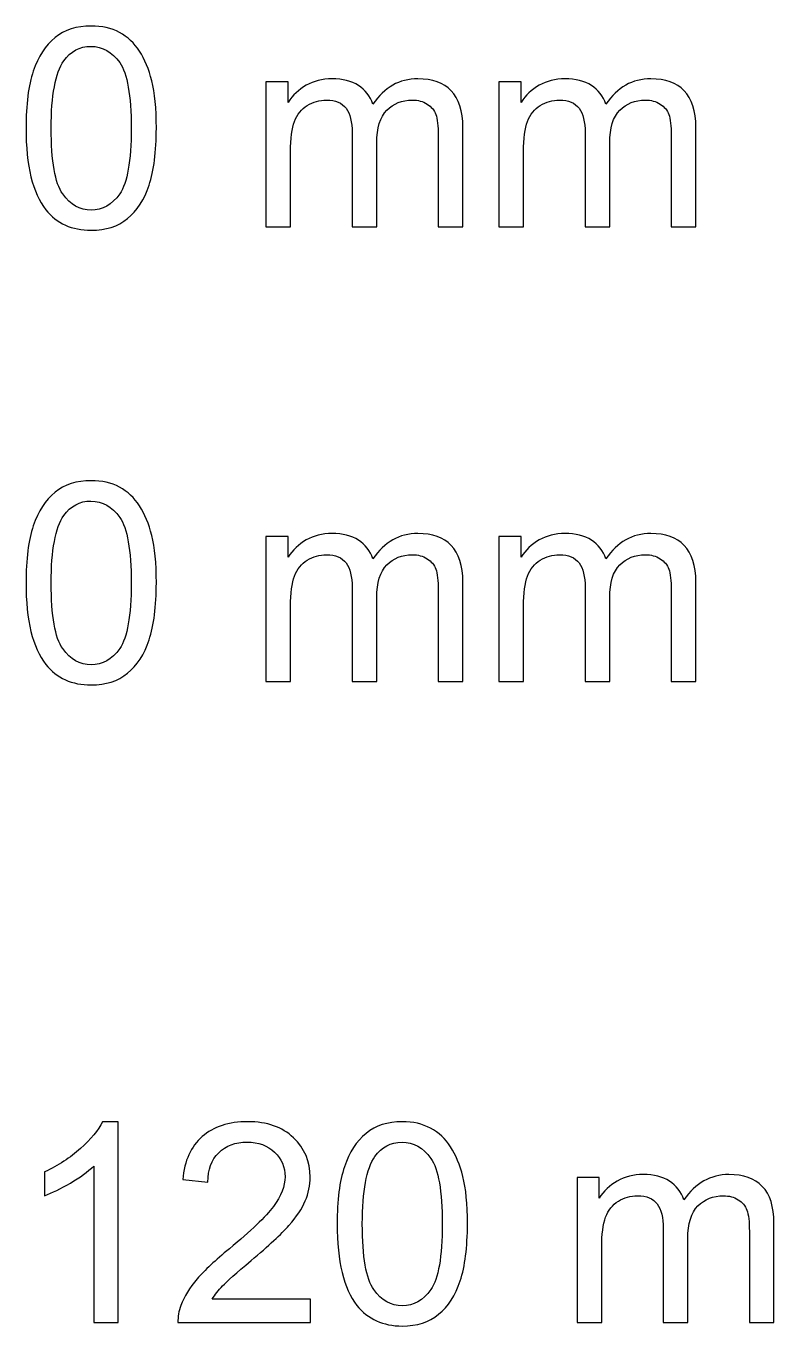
# Model space of a CAD drawing. Header units: millimetres. Extents: x -1046 to 482, y -434 to 540.
# Drawn here: x -901.6 to -760.1, y 175.5 to 421.6 of the extents above; entities that cross this region are included whole.
import ezdxf

# ---------------------------------------------------------------- set-up
doc = ezdxf.new("R2010")
doc.units = ezdxf.units.MM
doc.header["$MEASUREMENT"] = 0
doc.layers.add('Layer 1', color=7, linetype='Continuous')

msp = doc.modelspace()

# ---------------------------------------------------------------- linework, layer by layer
at = {"layer": 'Layer 1', "color": 250}
for points, knots in [([(-901.5938, 402.2252), (-901.5938, 406.6956), (-901.1353, 410.3108), (-900.2183, 413.0442), (-900.2183, 413.0442), (-899.2924, 415.7865), (-897.9257, 417.8938), (-896.1093, 419.3664), (-896.1093, 419.3664), (-894.3017, 420.8389), (-892.018, 421.5707), (-889.267, 421.5707), (-889.267, 421.5707), (-887.2389, 421.5707), (-885.4578, 421.1651), (-883.9147, 420.3451), (-883.9147, 420.3451), (-882.3805, 419.5251), (-881.1108, 418.3435), (-880.1232, 416.8005), (-880.1232, 416.8005), (-879.1357, 415.2662), (-878.3597, 413.3881), (-877.7954, 411.1749), (-877.7954, 411.1749), (-877.2223, 408.9617), (-876.9401, 405.9726), (-876.9401, 402.2252), (-876.9401, 402.2252), (-876.9401, 397.7812), (-877.3986, 394.1836), (-878.3068, 391.4502), (-878.3068, 391.4502), (-879.215, 388.708), (-880.5817, 386.6006), (-882.3981, 385.1192), (-882.3981, 385.1192), (-884.2057, 383.6379), (-886.4983, 382.8972), (-889.267, 382.8972), (-889.267, 382.8972), (-892.9086, 382.8972), (-895.7743, 384.1934), (-897.8552, 386.7946), (-897.8552, 386.7946), (-900.3505, 389.9689), (-901.5938, 395.1095), (-901.5938, 402.2252)], [0, 0, 0, 0, 0.07692308, 0.07692308, 0.07692308, 0.07692308, 0.15384615, 0.15384615, 0.15384615, 0.15384615, 0.23076923, 0.23076923, 0.23076923, 0.23076923, 0.30769231, 0.30769231, 0.30769231, 0.30769231, 0.38461538, 0.38461538, 0.38461538, 0.38461538, 0.46153846, 0.46153846, 0.46153846, 0.46153846, 0.53846154, 0.53846154, 0.53846154, 0.53846154, 0.61538462, 0.61538462, 0.61538462, 0.61538462, 0.69230769, 0.69230769, 0.69230769, 0.69230769, 0.76923077, 0.76923077, 0.76923077, 0.76923077, 0.84615385, 0.84615385, 0.84615385, 0.84615385, 1, 1, 1, 1]), ([(-896.8324, 402.2075), (-896.8324, 395.9736), (-896.1093, 391.8294), (-894.6544, 389.7837), (-894.6544, 389.7837), (-893.1995, 387.7292), (-891.4008, 386.7064), (-889.267, 386.7064), (-889.267, 386.7064), (-887.1331, 386.7064), (-885.3344, 387.738), (-883.8795, 389.7925), (-883.8795, 389.7925), (-882.4246, 391.8558), (-881.7016, 395.9912), (-881.7016, 402.2075), (-881.7016, 402.2075), (-881.7016, 408.4415), (-882.4246, 412.5857), (-883.8795, 414.6314), (-883.8795, 414.6314), (-885.3255, 416.6858), (-887.1419, 417.7087), (-889.3199, 417.7087), (-889.3199, 417.7087), (-891.4537, 417.7087), (-893.1643, 416.8005), (-894.4428, 414.9929), (-894.4428, 414.9929), (-896.0388, 412.6915), (-896.8324, 408.4239), (-896.8324, 402.2075)], [0, 0, 0, 0, 0.11111111, 0.11111111, 0.11111111, 0.11111111, 0.22222222, 0.22222222, 0.22222222, 0.22222222, 0.33333333, 0.33333333, 0.33333333, 0.33333333, 0.44444444, 0.44444444, 0.44444444, 0.44444444, 0.55555556, 0.55555556, 0.55555556, 0.55555556, 0.66666667, 0.66666667, 0.66666667, 0.66666667, 0.77777778, 0.77777778, 0.77777778, 0.77777778, 1, 1, 1, 1]), ([(-856.2015, 383.5321), (-856.2015, 383.5321), (-856.2015, 410.9897), (-856.2015, 410.9897), (-856.2015, 410.9897), (-856.2015, 410.9897), (-852.022, 410.9897), (-852.022, 410.9897), (-852.022, 410.9897), (-852.022, 410.9897), (-852.022, 407.1101), (-852.022, 407.1101), (-852.022, 407.1101), (-851.1667, 408.4503), (-850.0204, 409.5349), (-848.592, 410.3461), (-848.592, 410.3461), (-847.1636, 411.1661), (-845.5411, 411.5717), (-843.7159, 411.5717), (-843.7159, 411.5717), (-841.6879, 411.5717), (-840.0214, 411.1485), (-838.7252, 410.3108), (-838.7252, 410.3108), (-837.4291, 409.4643), (-836.512, 408.2916), (-835.983, 406.775), (-835.983, 406.775), (-833.7963, 409.9757), (-830.9658, 411.5717), (-827.4741, 411.5717), (-827.4741, 411.5717), (-824.7407, 411.5717), (-822.6333, 410.8222), (-821.1696, 409.3144), (-821.1696, 409.3144), (-819.6971, 407.8066), (-818.9564, 405.4876), (-818.9564, 402.3574), (-818.9564, 402.3574), (-818.9564, 402.3574), (-818.9564, 383.5321), (-818.9564, 383.5321), (-818.9564, 383.5321), (-818.9564, 383.5321), (-823.6121, 383.5321), (-823.6121, 383.5321), (-823.6121, 383.5321), (-823.6121, 383.5321), (-823.6121, 400.8144), (-823.6121, 400.8144), (-823.6121, 400.8144), (-823.6121, 402.666), (-823.7708, 404.0063), (-824.0706, 404.8263), (-824.0706, 404.8263), (-824.3704, 405.6463), (-824.917, 406.2988), (-825.7194, 406.8014), (-825.7194, 406.8014), (-826.513, 407.304), (-827.4477, 407.5509), (-828.5146, 407.5509), (-828.5146, 407.5509), (-830.4544, 407.5509), (-832.0592, 406.9072), (-833.3377, 405.6287), (-833.3377, 405.6287), (-834.6163, 404.3414), (-835.2511, 402.2869), (-835.2511, 399.4653), (-835.2511, 399.4653), (-835.2511, 399.4653), (-835.2511, 383.5321), (-835.2511, 383.5321), (-835.2511, 383.5321), (-835.2511, 383.5321), (-839.9068, 383.5321), (-839.9068, 383.5321), (-839.9068, 383.5321), (-839.9068, 383.5321), (-839.9068, 401.3522), (-839.9068, 401.3522), (-839.9068, 401.3522), (-839.9068, 403.4155), (-840.2859, 404.9674), (-841.0442, 405.999), (-841.0442, 405.999), (-841.8025, 407.0307), (-843.0458, 407.5509), (-844.7652, 407.5509), (-844.7652, 407.5509), (-846.0702, 407.5509), (-847.2782, 407.207), (-848.3892, 406.5193), (-848.3892, 406.5193), (-849.5002, 405.8315), (-850.3026, 404.8263), (-850.8052, 403.4949), (-850.8052, 403.4949), (-851.299, 402.1723), (-851.5458, 400.2589), (-851.5458, 397.7635), (-851.5458, 397.7635), (-851.5458, 397.7635), (-851.5458, 383.5321), (-851.5458, 383.5321), (-851.5458, 383.5321), (-851.5458, 383.5321), (-856.2015, 383.5321), (-856.2015, 383.5321)], [0, 0, 0, 0, 0.03448276, 0.03448276, 0.03448276, 0.03448276, 0.06896552, 0.06896552, 0.06896552, 0.06896552, 0.10344828, 0.10344828, 0.10344828, 0.10344828, 0.13793103, 0.13793103, 0.13793103, 0.13793103, 0.17241379, 0.17241379, 0.17241379, 0.17241379, 0.20689655, 0.20689655, 0.20689655, 0.20689655, 0.24137931, 0.24137931, 0.24137931, 0.24137931, 0.27586207, 0.27586207, 0.27586207, 0.27586207, 0.31034483, 0.31034483, 0.31034483, 0.31034483, 0.34482759, 0.34482759, 0.34482759, 0.34482759, 0.37931034, 0.37931034, 0.37931034, 0.37931034, 0.4137931, 0.4137931, 0.4137931, 0.4137931, 0.44827586, 0.44827586, 0.44827586, 0.44827586, 0.48275862, 0.48275862, 0.48275862, 0.48275862, 0.51724138, 0.51724138, 0.51724138, 0.51724138, 0.55172414, 0.55172414, 0.55172414, 0.55172414, 0.5862069, 0.5862069, 0.5862069, 0.5862069, 0.62068966, 0.62068966, 0.62068966, 0.62068966, 0.65517241, 0.65517241, 0.65517241, 0.65517241, 0.68965517, 0.68965517, 0.68965517, 0.68965517, 0.72413793, 0.72413793, 0.72413793, 0.72413793, 0.75862069, 0.75862069, 0.75862069, 0.75862069, 0.79310345, 0.79310345, 0.79310345, 0.79310345, 0.82758621, 0.82758621, 0.82758621, 0.82758621, 0.86206897, 0.86206897, 0.86206897, 0.86206897, 0.89655172, 0.89655172, 0.89655172, 0.89655172, 0.93103448, 0.93103448, 0.93103448, 0.93103448, 1, 1, 1, 1]), ([(-812.1317, 383.5321), (-812.1317, 383.5321), (-812.1317, 410.9897), (-812.1317, 410.9897), (-812.1317, 410.9897), (-812.1317, 410.9897), (-807.9522, 410.9897), (-807.9522, 410.9897), (-807.9522, 410.9897), (-807.9522, 410.9897), (-807.9522, 407.1101), (-807.9522, 407.1101), (-807.9522, 407.1101), (-807.0969, 408.4503), (-805.9506, 409.5349), (-804.5222, 410.3461), (-804.5222, 410.3461), (-803.0938, 411.1661), (-801.4713, 411.5717), (-799.6461, 411.5717), (-799.6461, 411.5717), (-797.6181, 411.5717), (-795.9516, 411.1485), (-794.6554, 410.3108), (-794.6554, 410.3108), (-793.3593, 409.4643), (-792.4422, 408.2916), (-791.9132, 406.775), (-791.9132, 406.775), (-789.7265, 409.9757), (-786.896, 411.5717), (-783.4043, 411.5717), (-783.4043, 411.5717), (-780.6709, 411.5717), (-778.5635, 410.8222), (-777.0998, 409.3144), (-777.0998, 409.3144), (-775.6273, 407.8066), (-774.8866, 405.4876), (-774.8866, 402.3574), (-774.8866, 402.3574), (-774.8866, 402.3574), (-774.8866, 383.5321), (-774.8866, 383.5321), (-774.8866, 383.5321), (-774.8866, 383.5321), (-779.5423, 383.5321), (-779.5423, 383.5321), (-779.5423, 383.5321), (-779.5423, 383.5321), (-779.5423, 400.8144), (-779.5423, 400.8144), (-779.5423, 400.8144), (-779.5423, 402.666), (-779.701, 404.0063), (-780.0008, 404.8263), (-780.0008, 404.8263), (-780.3006, 405.6463), (-780.8472, 406.2988), (-781.6496, 406.8014), (-781.6496, 406.8014), (-782.4432, 407.304), (-783.3779, 407.5509), (-784.4448, 407.5509), (-784.4448, 407.5509), (-786.3846, 407.5509), (-787.9894, 406.9072), (-789.2679, 405.6287), (-789.2679, 405.6287), (-790.5465, 404.3414), (-791.1813, 402.2869), (-791.1813, 399.4653), (-791.1813, 399.4653), (-791.1813, 399.4653), (-791.1813, 383.5321), (-791.1813, 383.5321), (-791.1813, 383.5321), (-791.1813, 383.5321), (-795.837, 383.5321), (-795.837, 383.5321), (-795.837, 383.5321), (-795.837, 383.5321), (-795.837, 401.3522), (-795.837, 401.3522), (-795.837, 401.3522), (-795.837, 403.4155), (-796.2161, 404.9674), (-796.9744, 405.999), (-796.9744, 405.999), (-797.7327, 407.0307), (-798.976, 407.5509), (-800.6954, 407.5509), (-800.6954, 407.5509), (-802.0004, 407.5509), (-803.2084, 407.207), (-804.3194, 406.5193), (-804.3194, 406.5193), (-805.4304, 405.8315), (-806.2328, 404.8263), (-806.7354, 403.4949), (-806.7354, 403.4949), (-807.2292, 402.1723), (-807.476, 400.2589), (-807.476, 397.7635), (-807.476, 397.7635), (-807.476, 397.7635), (-807.476, 383.5321), (-807.476, 383.5321), (-807.476, 383.5321), (-807.476, 383.5321), (-812.1317, 383.5321), (-812.1317, 383.5321)], [0, 0, 0, 0, 0.03448276, 0.03448276, 0.03448276, 0.03448276, 0.06896552, 0.06896552, 0.06896552, 0.06896552, 0.10344828, 0.10344828, 0.10344828, 0.10344828, 0.13793103, 0.13793103, 0.13793103, 0.13793103, 0.17241379, 0.17241379, 0.17241379, 0.17241379, 0.20689655, 0.20689655, 0.20689655, 0.20689655, 0.24137931, 0.24137931, 0.24137931, 0.24137931, 0.27586207, 0.27586207, 0.27586207, 0.27586207, 0.31034483, 0.31034483, 0.31034483, 0.31034483, 0.34482759, 0.34482759, 0.34482759, 0.34482759, 0.37931034, 0.37931034, 0.37931034, 0.37931034, 0.4137931, 0.4137931, 0.4137931, 0.4137931, 0.44827586, 0.44827586, 0.44827586, 0.44827586, 0.48275862, 0.48275862, 0.48275862, 0.48275862, 0.51724138, 0.51724138, 0.51724138, 0.51724138, 0.55172414, 0.55172414, 0.55172414, 0.55172414, 0.5862069, 0.5862069, 0.5862069, 0.5862069, 0.62068966, 0.62068966, 0.62068966, 0.62068966, 0.65517241, 0.65517241, 0.65517241, 0.65517241, 0.68965517, 0.68965517, 0.68965517, 0.68965517, 0.72413793, 0.72413793, 0.72413793, 0.72413793, 0.75862069, 0.75862069, 0.75862069, 0.75862069, 0.79310345, 0.79310345, 0.79310345, 0.79310345, 0.82758621, 0.82758621, 0.82758621, 0.82758621, 0.86206897, 0.86206897, 0.86206897, 0.86206897, 0.89655172, 0.89655172, 0.89655172, 0.89655172, 0.93103448, 0.93103448, 0.93103448, 0.93103448, 1, 1, 1, 1]), ([(-901.5938, 316.1474), (-901.5938, 320.6178), (-901.1353, 324.233), (-900.2183, 326.9664), (-900.2183, 326.9664), (-899.2924, 329.7087), (-897.9257, 331.816), (-896.1093, 333.2886), (-896.1093, 333.2886), (-894.3017, 334.7611), (-892.018, 335.4929), (-889.267, 335.4929), (-889.267, 335.4929), (-887.2389, 335.4929), (-885.4578, 335.0873), (-883.9147, 334.2673), (-883.9147, 334.2673), (-882.3805, 333.4473), (-881.1108, 332.2657), (-880.1232, 330.7227), (-880.1232, 330.7227), (-879.1357, 329.1884), (-878.3597, 327.3103), (-877.7954, 325.0971), (-877.7954, 325.0971), (-877.2223, 322.8839), (-876.9401, 319.8948), (-876.9401, 316.1474), (-876.9401, 316.1474), (-876.9401, 311.7034), (-877.3986, 308.1058), (-878.3068, 305.3724), (-878.3068, 305.3724), (-879.215, 302.6302), (-880.5817, 300.5228), (-882.3981, 299.0414), (-882.3981, 299.0414), (-884.2057, 297.5601), (-886.4983, 296.8194), (-889.267, 296.8194), (-889.267, 296.8194), (-892.9086, 296.8194), (-895.7743, 298.1156), (-897.8552, 300.7168), (-897.8552, 300.7168), (-900.3505, 303.8911), (-901.5938, 309.0317), (-901.5938, 316.1474)], [0, 0, 0, 0, 0.07692308, 0.07692308, 0.07692308, 0.07692308, 0.15384615, 0.15384615, 0.15384615, 0.15384615, 0.23076923, 0.23076923, 0.23076923, 0.23076923, 0.30769231, 0.30769231, 0.30769231, 0.30769231, 0.38461538, 0.38461538, 0.38461538, 0.38461538, 0.46153846, 0.46153846, 0.46153846, 0.46153846, 0.53846154, 0.53846154, 0.53846154, 0.53846154, 0.61538462, 0.61538462, 0.61538462, 0.61538462, 0.69230769, 0.69230769, 0.69230769, 0.69230769, 0.76923077, 0.76923077, 0.76923077, 0.76923077, 0.84615385, 0.84615385, 0.84615385, 0.84615385, 1, 1, 1, 1]), ([(-896.8324, 316.1297), (-896.8324, 309.8958), (-896.1093, 305.7516), (-894.6544, 303.7059), (-894.6544, 303.7059), (-893.1995, 301.6514), (-891.4008, 300.6286), (-889.267, 300.6286), (-889.267, 300.6286), (-887.1331, 300.6286), (-885.3344, 301.6602), (-883.8795, 303.7147), (-883.8795, 303.7147), (-882.4246, 305.778), (-881.7016, 309.9134), (-881.7016, 316.1297), (-881.7016, 316.1297), (-881.7016, 322.3637), (-882.4246, 326.5079), (-883.8795, 328.5536), (-883.8795, 328.5536), (-885.3255, 330.608), (-887.1419, 331.6309), (-889.3199, 331.6309), (-889.3199, 331.6309), (-891.4537, 331.6309), (-893.1643, 330.7227), (-894.4428, 328.9151), (-894.4428, 328.9151), (-896.0388, 326.6137), (-896.8324, 322.3461), (-896.8324, 316.1297)], [0, 0, 0, 0, 0.11111111, 0.11111111, 0.11111111, 0.11111111, 0.22222222, 0.22222222, 0.22222222, 0.22222222, 0.33333333, 0.33333333, 0.33333333, 0.33333333, 0.44444444, 0.44444444, 0.44444444, 0.44444444, 0.55555556, 0.55555556, 0.55555556, 0.55555556, 0.66666667, 0.66666667, 0.66666667, 0.66666667, 0.77777778, 0.77777778, 0.77777778, 0.77777778, 1, 1, 1, 1]), ([(-856.2015, 297.4543), (-856.2015, 297.4543), (-856.2015, 324.9119), (-856.2015, 324.9119), (-856.2015, 324.9119), (-856.2015, 324.9119), (-852.022, 324.9119), (-852.022, 324.9119), (-852.022, 324.9119), (-852.022, 324.9119), (-852.022, 321.0323), (-852.022, 321.0323), (-852.022, 321.0323), (-851.1667, 322.3725), (-850.0204, 323.4571), (-848.592, 324.2683), (-848.592, 324.2683), (-847.1636, 325.0883), (-845.5411, 325.4939), (-843.7159, 325.4939), (-843.7159, 325.4939), (-841.6879, 325.4939), (-840.0214, 325.0707), (-838.7252, 324.233), (-838.7252, 324.233), (-837.4291, 323.3865), (-836.512, 322.2138), (-835.983, 320.6972), (-835.983, 320.6972), (-833.7963, 323.8979), (-830.9658, 325.4939), (-827.4741, 325.4939), (-827.4741, 325.4939), (-824.7407, 325.4939), (-822.6333, 324.7444), (-821.1696, 323.2366), (-821.1696, 323.2366), (-819.6971, 321.7288), (-818.9564, 319.4098), (-818.9564, 316.2796), (-818.9564, 316.2796), (-818.9564, 316.2796), (-818.9564, 297.4543), (-818.9564, 297.4543), (-818.9564, 297.4543), (-818.9564, 297.4543), (-823.6121, 297.4543), (-823.6121, 297.4543), (-823.6121, 297.4543), (-823.6121, 297.4543), (-823.6121, 314.7366), (-823.6121, 314.7366), (-823.6121, 314.7366), (-823.6121, 316.5882), (-823.7708, 317.9285), (-824.0706, 318.7485), (-824.0706, 318.7485), (-824.3704, 319.5685), (-824.917, 320.221), (-825.7194, 320.7236), (-825.7194, 320.7236), (-826.513, 321.2262), (-827.4477, 321.4731), (-828.5146, 321.4731), (-828.5146, 321.4731), (-830.4544, 321.4731), (-832.0592, 320.8294), (-833.3377, 319.5509), (-833.3377, 319.5509), (-834.6163, 318.2636), (-835.2511, 316.2091), (-835.2511, 313.3875), (-835.2511, 313.3875), (-835.2511, 313.3875), (-835.2511, 297.4543), (-835.2511, 297.4543), (-835.2511, 297.4543), (-835.2511, 297.4543), (-839.9068, 297.4543), (-839.9068, 297.4543), (-839.9068, 297.4543), (-839.9068, 297.4543), (-839.9068, 315.2744), (-839.9068, 315.2744), (-839.9068, 315.2744), (-839.9068, 317.3377), (-840.2859, 318.8896), (-841.0442, 319.9212), (-841.0442, 319.9212), (-841.8025, 320.9529), (-843.0458, 321.4731), (-844.7652, 321.4731), (-844.7652, 321.4731), (-846.0702, 321.4731), (-847.2782, 321.1292), (-848.3892, 320.4415), (-848.3892, 320.4415), (-849.5002, 319.7537), (-850.3026, 318.7485), (-850.8052, 317.4171), (-850.8052, 317.4171), (-851.299, 316.0945), (-851.5458, 314.1811), (-851.5458, 311.6857), (-851.5458, 311.6857), (-851.5458, 311.6857), (-851.5458, 297.4543), (-851.5458, 297.4543), (-851.5458, 297.4543), (-851.5458, 297.4543), (-856.2015, 297.4543), (-856.2015, 297.4543)], [0, 0, 0, 0, 0.03448276, 0.03448276, 0.03448276, 0.03448276, 0.06896552, 0.06896552, 0.06896552, 0.06896552, 0.10344828, 0.10344828, 0.10344828, 0.10344828, 0.13793103, 0.13793103, 0.13793103, 0.13793103, 0.17241379, 0.17241379, 0.17241379, 0.17241379, 0.20689655, 0.20689655, 0.20689655, 0.20689655, 0.24137931, 0.24137931, 0.24137931, 0.24137931, 0.27586207, 0.27586207, 0.27586207, 0.27586207, 0.31034483, 0.31034483, 0.31034483, 0.31034483, 0.34482759, 0.34482759, 0.34482759, 0.34482759, 0.37931034, 0.37931034, 0.37931034, 0.37931034, 0.4137931, 0.4137931, 0.4137931, 0.4137931, 0.44827586, 0.44827586, 0.44827586, 0.44827586, 0.48275862, 0.48275862, 0.48275862, 0.48275862, 0.51724138, 0.51724138, 0.51724138, 0.51724138, 0.55172414, 0.55172414, 0.55172414, 0.55172414, 0.5862069, 0.5862069, 0.5862069, 0.5862069, 0.62068966, 0.62068966, 0.62068966, 0.62068966, 0.65517241, 0.65517241, 0.65517241, 0.65517241, 0.68965517, 0.68965517, 0.68965517, 0.68965517, 0.72413793, 0.72413793, 0.72413793, 0.72413793, 0.75862069, 0.75862069, 0.75862069, 0.75862069, 0.79310345, 0.79310345, 0.79310345, 0.79310345, 0.82758621, 0.82758621, 0.82758621, 0.82758621, 0.86206897, 0.86206897, 0.86206897, 0.86206897, 0.89655172, 0.89655172, 0.89655172, 0.89655172, 0.93103448, 0.93103448, 0.93103448, 0.93103448, 1, 1, 1, 1]), ([(-812.1317, 297.4543), (-812.1317, 297.4543), (-812.1317, 324.9119), (-812.1317, 324.9119), (-812.1317, 324.9119), (-812.1317, 324.9119), (-807.9522, 324.9119), (-807.9522, 324.9119), (-807.9522, 324.9119), (-807.9522, 324.9119), (-807.9522, 321.0323), (-807.9522, 321.0323), (-807.9522, 321.0323), (-807.0969, 322.3725), (-805.9506, 323.4571), (-804.5222, 324.2683), (-804.5222, 324.2683), (-803.0938, 325.0883), (-801.4713, 325.4939), (-799.6461, 325.4939), (-799.6461, 325.4939), (-797.6181, 325.4939), (-795.9516, 325.0707), (-794.6554, 324.233), (-794.6554, 324.233), (-793.3593, 323.3865), (-792.4422, 322.2138), (-791.9132, 320.6972), (-791.9132, 320.6972), (-789.7265, 323.8979), (-786.896, 325.4939), (-783.4043, 325.4939), (-783.4043, 325.4939), (-780.6709, 325.4939), (-778.5635, 324.7444), (-777.0998, 323.2366), (-777.0998, 323.2366), (-775.6273, 321.7288), (-774.8866, 319.4098), (-774.8866, 316.2796), (-774.8866, 316.2796), (-774.8866, 316.2796), (-774.8866, 297.4543), (-774.8866, 297.4543), (-774.8866, 297.4543), (-774.8866, 297.4543), (-779.5423, 297.4543), (-779.5423, 297.4543), (-779.5423, 297.4543), (-779.5423, 297.4543), (-779.5423, 314.7366), (-779.5423, 314.7366), (-779.5423, 314.7366), (-779.5423, 316.5882), (-779.701, 317.9285), (-780.0008, 318.7485), (-780.0008, 318.7485), (-780.3006, 319.5685), (-780.8472, 320.221), (-781.6496, 320.7236), (-781.6496, 320.7236), (-782.4432, 321.2262), (-783.3779, 321.4731), (-784.4448, 321.4731), (-784.4448, 321.4731), (-786.3846, 321.4731), (-787.9894, 320.8294), (-789.2679, 319.5509), (-789.2679, 319.5509), (-790.5465, 318.2636), (-791.1813, 316.2091), (-791.1813, 313.3875), (-791.1813, 313.3875), (-791.1813, 313.3875), (-791.1813, 297.4543), (-791.1813, 297.4543), (-791.1813, 297.4543), (-791.1813, 297.4543), (-795.837, 297.4543), (-795.837, 297.4543), (-795.837, 297.4543), (-795.837, 297.4543), (-795.837, 315.2744), (-795.837, 315.2744), (-795.837, 315.2744), (-795.837, 317.3377), (-796.2161, 318.8896), (-796.9744, 319.9212), (-796.9744, 319.9212), (-797.7327, 320.9529), (-798.976, 321.4731), (-800.6954, 321.4731), (-800.6954, 321.4731), (-802.0004, 321.4731), (-803.2084, 321.1292), (-804.3194, 320.4415), (-804.3194, 320.4415), (-805.4304, 319.7537), (-806.2328, 318.7485), (-806.7354, 317.4171), (-806.7354, 317.4171), (-807.2292, 316.0945), (-807.476, 314.1811), (-807.476, 311.6857), (-807.476, 311.6857), (-807.476, 311.6857), (-807.476, 297.4543), (-807.476, 297.4543), (-807.476, 297.4543), (-807.476, 297.4543), (-812.1317, 297.4543), (-812.1317, 297.4543)], [0, 0, 0, 0, 0.03448276, 0.03448276, 0.03448276, 0.03448276, 0.06896552, 0.06896552, 0.06896552, 0.06896552, 0.10344828, 0.10344828, 0.10344828, 0.10344828, 0.13793103, 0.13793103, 0.13793103, 0.13793103, 0.17241379, 0.17241379, 0.17241379, 0.17241379, 0.20689655, 0.20689655, 0.20689655, 0.20689655, 0.24137931, 0.24137931, 0.24137931, 0.24137931, 0.27586207, 0.27586207, 0.27586207, 0.27586207, 0.31034483, 0.31034483, 0.31034483, 0.31034483, 0.34482759, 0.34482759, 0.34482759, 0.34482759, 0.37931034, 0.37931034, 0.37931034, 0.37931034, 0.4137931, 0.4137931, 0.4137931, 0.4137931, 0.44827586, 0.44827586, 0.44827586, 0.44827586, 0.48275862, 0.48275862, 0.48275862, 0.48275862, 0.51724138, 0.51724138, 0.51724138, 0.51724138, 0.55172414, 0.55172414, 0.55172414, 0.55172414, 0.5862069, 0.5862069, 0.5862069, 0.5862069, 0.62068966, 0.62068966, 0.62068966, 0.62068966, 0.65517241, 0.65517241, 0.65517241, 0.65517241, 0.68965517, 0.68965517, 0.68965517, 0.68965517, 0.72413793, 0.72413793, 0.72413793, 0.72413793, 0.75862069, 0.75862069, 0.75862069, 0.75862069, 0.79310345, 0.79310345, 0.79310345, 0.79310345, 0.82758621, 0.82758621, 0.82758621, 0.82758621, 0.86206897, 0.86206897, 0.86206897, 0.86206897, 0.89655172, 0.89655172, 0.89655172, 0.89655172, 0.93103448, 0.93103448, 0.93103448, 0.93103448, 1, 1, 1, 1]), ([(-884.1352, 176.0986), (-884.1352, 176.0986), (-888.7908, 176.0986), (-888.7908, 176.0986), (-888.7908, 176.0986), (-888.7908, 176.0986), (-888.7908, 205.743), (-888.7908, 205.743), (-888.7908, 205.743), (-889.9106, 204.6672), (-891.3831, 203.6003), (-893.1995, 202.5334), (-893.1995, 202.5334), (-895.016, 201.4665), (-896.656, 200.6641), (-898.1021, 200.1351), (-898.1021, 200.1351), (-898.1021, 200.1351), (-898.1021, 204.632), (-898.1021, 204.632), (-898.1021, 204.632), (-895.5009, 205.8488), (-893.226, 207.3301), (-891.2773, 209.076), (-891.2773, 209.076), (-889.3287, 210.813), (-887.9443, 212.4972), (-887.1331, 214.1372), (-887.1331, 214.1372), (-887.1331, 214.1372), (-884.1352, 214.1372), (-884.1352, 214.1372), (-884.1352, 214.1372), (-884.1352, 214.1372), (-884.1352, 176.0986), (-884.1352, 176.0986)], [0, 0, 0, 0, 0.1, 0.1, 0.1, 0.1, 0.2, 0.2, 0.2, 0.2, 0.3, 0.3, 0.3, 0.3, 0.4, 0.4, 0.4, 0.4, 0.5, 0.5, 0.5, 0.5, 0.6, 0.6, 0.6, 0.6, 0.7, 0.7, 0.7, 0.7, 0.8, 0.8, 0.8, 0.8, 1, 1, 1, 1]), ([(-847.7807, 180.5426), (-847.7807, 180.5426), (-847.7807, 176.0986), (-847.7807, 176.0986), (-847.7807, 176.0986), (-847.7807, 176.0986), (-872.8577, 176.0986), (-872.8577, 176.0986), (-872.8577, 176.0986), (-872.8929, 177.2184), (-872.7078, 178.2942), (-872.311, 179.3346), (-872.311, 179.3346), (-871.6673, 181.0364), (-870.6357, 182.7205), (-869.216, 184.3694), (-869.216, 184.3694), (-867.7964, 186.0183), (-865.7684, 187.9228), (-863.132, 190.0831), (-863.132, 190.0831), (-859.0318, 193.4602), (-856.2455, 196.1319), (-854.7906, 198.107), (-854.7906, 198.107), (-853.3269, 200.0822), (-852.5951, 201.9515), (-852.5951, 203.715), (-852.5951, 203.715), (-852.5951, 205.5578), (-853.2564, 207.1097), (-854.579, 208.3794), (-854.579, 208.3794), (-855.9016, 209.6403), (-857.6299, 210.2752), (-859.7549, 210.2752), (-859.7549, 210.2752), (-862.0033, 210.2752), (-863.8021, 209.605), (-865.1512, 208.2648), (-865.1512, 208.2648), (-866.5003, 206.9333), (-867.1792, 205.0817), (-867.1968, 202.7098), (-867.1968, 202.7098), (-867.1968, 202.7098), (-871.9583, 203.1859), (-871.9583, 203.1859), (-871.9583, 203.1859), (-871.632, 206.7482), (-870.3976, 209.464), (-868.2637, 211.3333), (-868.2637, 211.3333), (-866.1211, 213.2026), (-863.2554, 214.1372), (-859.6491, 214.1372), (-859.6491, 214.1372), (-856.0163, 214.1372), (-853.1329, 213.132), (-851.0168, 211.1128), (-851.0168, 211.1128), (-848.8917, 209.0936), (-847.8336, 206.5895), (-847.8336, 203.6091), (-847.8336, 203.6091), (-847.8336, 202.0925), (-848.1423, 200.6024), (-848.7683, 199.1387), (-848.7683, 199.1387), (-849.3855, 197.6662), (-850.4172, 196.1231), (-851.8544, 194.5007), (-851.8544, 194.5007), (-853.3005, 192.8871), (-855.69, 190.6563), (-859.023, 187.8347), (-859.023, 187.8347), (-861.8182, 185.4892), (-863.6169, 183.9021), (-864.4105, 183.0644), (-864.4105, 183.0644), (-865.2041, 182.2268), (-865.8566, 181.3891), (-866.3768, 180.5426), (-866.3768, 180.5426), (-866.3768, 180.5426), (-847.7807, 180.5426), (-847.7807, 180.5426)], [0, 0, 0, 0, 0.04347826, 0.04347826, 0.04347826, 0.04347826, 0.08695652, 0.08695652, 0.08695652, 0.08695652, 0.13043478, 0.13043478, 0.13043478, 0.13043478, 0.17391304, 0.17391304, 0.17391304, 0.17391304, 0.2173913, 0.2173913, 0.2173913, 0.2173913, 0.26086957, 0.26086957, 0.26086957, 0.26086957, 0.30434783, 0.30434783, 0.30434783, 0.30434783, 0.34782609, 0.34782609, 0.34782609, 0.34782609, 0.39130435, 0.39130435, 0.39130435, 0.39130435, 0.43478261, 0.43478261, 0.43478261, 0.43478261, 0.47826087, 0.47826087, 0.47826087, 0.47826087, 0.52173913, 0.52173913, 0.52173913, 0.52173913, 0.56521739, 0.56521739, 0.56521739, 0.56521739, 0.60869565, 0.60869565, 0.60869565, 0.60869565, 0.65217391, 0.65217391, 0.65217391, 0.65217391, 0.69565217, 0.69565217, 0.69565217, 0.69565217, 0.73913043, 0.73913043, 0.73913043, 0.73913043, 0.7826087, 0.7826087, 0.7826087, 0.7826087, 0.82608696, 0.82608696, 0.82608696, 0.82608696, 0.86956522, 0.86956522, 0.86956522, 0.86956522, 0.91304348, 0.91304348, 0.91304348, 0.91304348, 1, 1, 1, 1]), ([(-842.746, 194.7917), (-842.746, 199.2621), (-842.2875, 202.8773), (-841.3705, 205.6107), (-841.3705, 205.6107), (-840.4446, 208.353), (-839.0779, 210.4603), (-837.2615, 211.9329), (-837.2615, 211.9329), (-835.4539, 213.4054), (-833.1702, 214.1372), (-830.4192, 214.1372), (-830.4192, 214.1372), (-828.3911, 214.1372), (-826.61, 213.7316), (-825.0669, 212.9116), (-825.0669, 212.9116), (-823.5327, 212.0916), (-822.263, 210.91), (-821.2754, 209.367), (-821.2754, 209.367), (-820.2879, 207.8327), (-819.5119, 205.9546), (-818.9476, 203.7414), (-818.9476, 203.7414), (-818.3745, 201.5282), (-818.0923, 198.5391), (-818.0923, 194.7917), (-818.0923, 194.7917), (-818.0923, 190.3477), (-818.5508, 186.7501), (-819.459, 184.0167), (-819.459, 184.0167), (-820.3672, 181.2745), (-821.7339, 179.1671), (-823.5503, 177.6857), (-823.5503, 177.6857), (-825.3579, 176.2044), (-827.6505, 175.4637), (-830.4192, 175.4637), (-830.4192, 175.4637), (-834.0608, 175.4637), (-836.9265, 176.7599), (-839.0074, 179.3611), (-839.0074, 179.3611), (-841.5027, 182.5354), (-842.746, 187.676), (-842.746, 194.7917)], [0, 0, 0, 0, 0.07692308, 0.07692308, 0.07692308, 0.07692308, 0.15384615, 0.15384615, 0.15384615, 0.15384615, 0.23076923, 0.23076923, 0.23076923, 0.23076923, 0.30769231, 0.30769231, 0.30769231, 0.30769231, 0.38461538, 0.38461538, 0.38461538, 0.38461538, 0.46153846, 0.46153846, 0.46153846, 0.46153846, 0.53846154, 0.53846154, 0.53846154, 0.53846154, 0.61538462, 0.61538462, 0.61538462, 0.61538462, 0.69230769, 0.69230769, 0.69230769, 0.69230769, 0.76923077, 0.76923077, 0.76923077, 0.76923077, 0.84615385, 0.84615385, 0.84615385, 0.84615385, 1, 1, 1, 1]), ([(-837.9846, 194.774), (-837.9846, 188.5401), (-837.2615, 184.3959), (-835.8066, 182.3502), (-835.8066, 182.3502), (-834.3517, 180.2957), (-832.553, 179.2729), (-830.4192, 179.2729), (-830.4192, 179.2729), (-828.2853, 179.2729), (-826.4866, 180.3045), (-825.0317, 182.359), (-825.0317, 182.359), (-823.5768, 184.4223), (-822.8538, 188.5577), (-822.8538, 194.774), (-822.8538, 194.774), (-822.8538, 201.008), (-823.5768, 205.1522), (-825.0317, 207.1979), (-825.0317, 207.1979), (-826.4777, 209.2523), (-828.2941, 210.2752), (-830.4721, 210.2752), (-830.4721, 210.2752), (-832.6059, 210.2752), (-834.3165, 209.367), (-835.595, 207.5594), (-835.595, 207.5594), (-837.191, 205.258), (-837.9846, 200.9904), (-837.9846, 194.774)], [0, 0, 0, 0, 0.11111111, 0.11111111, 0.11111111, 0.11111111, 0.22222222, 0.22222222, 0.22222222, 0.22222222, 0.33333333, 0.33333333, 0.33333333, 0.33333333, 0.44444444, 0.44444444, 0.44444444, 0.44444444, 0.55555556, 0.55555556, 0.55555556, 0.55555556, 0.66666667, 0.66666667, 0.66666667, 0.66666667, 0.77777778, 0.77777778, 0.77777778, 0.77777778, 1, 1, 1, 1]), ([(-797.3537, 176.0986), (-797.3537, 176.0986), (-797.3537, 203.5562), (-797.3537, 203.5562), (-797.3537, 203.5562), (-797.3537, 203.5562), (-793.1742, 203.5562), (-793.1742, 203.5562), (-793.1742, 203.5562), (-793.1742, 203.5562), (-793.1742, 199.6766), (-793.1742, 199.6766), (-793.1742, 199.6766), (-792.3189, 201.0168), (-791.1726, 202.1014), (-789.7442, 202.9126), (-789.7442, 202.9126), (-788.3158, 203.7326), (-786.6933, 204.1382), (-784.8681, 204.1382), (-784.8681, 204.1382), (-782.8401, 204.1382), (-781.1736, 203.715), (-779.8774, 202.8773), (-779.8774, 202.8773), (-778.5813, 202.0308), (-777.6642, 200.8581), (-777.1352, 199.3415), (-777.1352, 199.3415), (-774.9485, 202.5422), (-772.118, 204.1382), (-768.6263, 204.1382), (-768.6263, 204.1382), (-765.8929, 204.1382), (-763.7855, 203.3887), (-762.3218, 201.8809), (-762.3218, 201.8809), (-760.8493, 200.3731), (-760.1086, 198.0541), (-760.1086, 194.9239), (-760.1086, 194.9239), (-760.1086, 194.9239), (-760.1086, 176.0986), (-760.1086, 176.0986), (-760.1086, 176.0986), (-760.1086, 176.0986), (-764.7643, 176.0986), (-764.7643, 176.0986), (-764.7643, 176.0986), (-764.7643, 176.0986), (-764.7643, 193.3809), (-764.7643, 193.3809), (-764.7643, 193.3809), (-764.7643, 195.2325), (-764.923, 196.5728), (-765.2228, 197.3928), (-765.2228, 197.3928), (-765.5226, 198.2128), (-766.0692, 198.8653), (-766.8716, 199.3679), (-766.8716, 199.3679), (-767.6652, 199.8705), (-768.5999, 200.1174), (-769.6668, 200.1174), (-769.6668, 200.1174), (-771.6066, 200.1174), (-773.2114, 199.4737), (-774.4899, 198.1952), (-774.4899, 198.1952), (-775.7685, 196.9079), (-776.4033, 194.8534), (-776.4033, 192.0318), (-776.4033, 192.0318), (-776.4033, 192.0318), (-776.4033, 176.0986), (-776.4033, 176.0986), (-776.4033, 176.0986), (-776.4033, 176.0986), (-781.059, 176.0986), (-781.059, 176.0986), (-781.059, 176.0986), (-781.059, 176.0986), (-781.059, 193.9187), (-781.059, 193.9187), (-781.059, 193.9187), (-781.059, 195.982), (-781.4381, 197.5339), (-782.1964, 198.5655), (-782.1964, 198.5655), (-782.9547, 199.5972), (-784.198, 200.1174), (-785.9174, 200.1174), (-785.9174, 200.1174), (-787.2224, 200.1174), (-788.4304, 199.7735), (-789.5414, 199.0858), (-789.5414, 199.0858), (-790.6524, 198.398), (-791.4548, 197.3928), (-791.9574, 196.0614), (-791.9574, 196.0614), (-792.4512, 194.7388), (-792.698, 192.8254), (-792.698, 190.33), (-792.698, 190.33), (-792.698, 190.33), (-792.698, 176.0986), (-792.698, 176.0986), (-792.698, 176.0986), (-792.698, 176.0986), (-797.3537, 176.0986), (-797.3537, 176.0986)], [0, 0, 0, 0, 0.03448276, 0.03448276, 0.03448276, 0.03448276, 0.06896552, 0.06896552, 0.06896552, 0.06896552, 0.10344828, 0.10344828, 0.10344828, 0.10344828, 0.13793103, 0.13793103, 0.13793103, 0.13793103, 0.17241379, 0.17241379, 0.17241379, 0.17241379, 0.20689655, 0.20689655, 0.20689655, 0.20689655, 0.24137931, 0.24137931, 0.24137931, 0.24137931, 0.27586207, 0.27586207, 0.27586207, 0.27586207, 0.31034483, 0.31034483, 0.31034483, 0.31034483, 0.34482759, 0.34482759, 0.34482759, 0.34482759, 0.37931034, 0.37931034, 0.37931034, 0.37931034, 0.4137931, 0.4137931, 0.4137931, 0.4137931, 0.44827586, 0.44827586, 0.44827586, 0.44827586, 0.48275862, 0.48275862, 0.48275862, 0.48275862, 0.51724138, 0.51724138, 0.51724138, 0.51724138, 0.55172414, 0.55172414, 0.55172414, 0.55172414, 0.5862069, 0.5862069, 0.5862069, 0.5862069, 0.62068966, 0.62068966, 0.62068966, 0.62068966, 0.65517241, 0.65517241, 0.65517241, 0.65517241, 0.68965517, 0.68965517, 0.68965517, 0.68965517, 0.72413793, 0.72413793, 0.72413793, 0.72413793, 0.75862069, 0.75862069, 0.75862069, 0.75862069, 0.79310345, 0.79310345, 0.79310345, 0.79310345, 0.82758621, 0.82758621, 0.82758621, 0.82758621, 0.86206897, 0.86206897, 0.86206897, 0.86206897, 0.89655172, 0.89655172, 0.89655172, 0.89655172, 0.93103448, 0.93103448, 0.93103448, 0.93103448, 1, 1, 1, 1])]:
    msp.add_open_spline(points, degree=3, knots=knots, dxfattribs=at)

doc.saveas('drawing.dxf')
